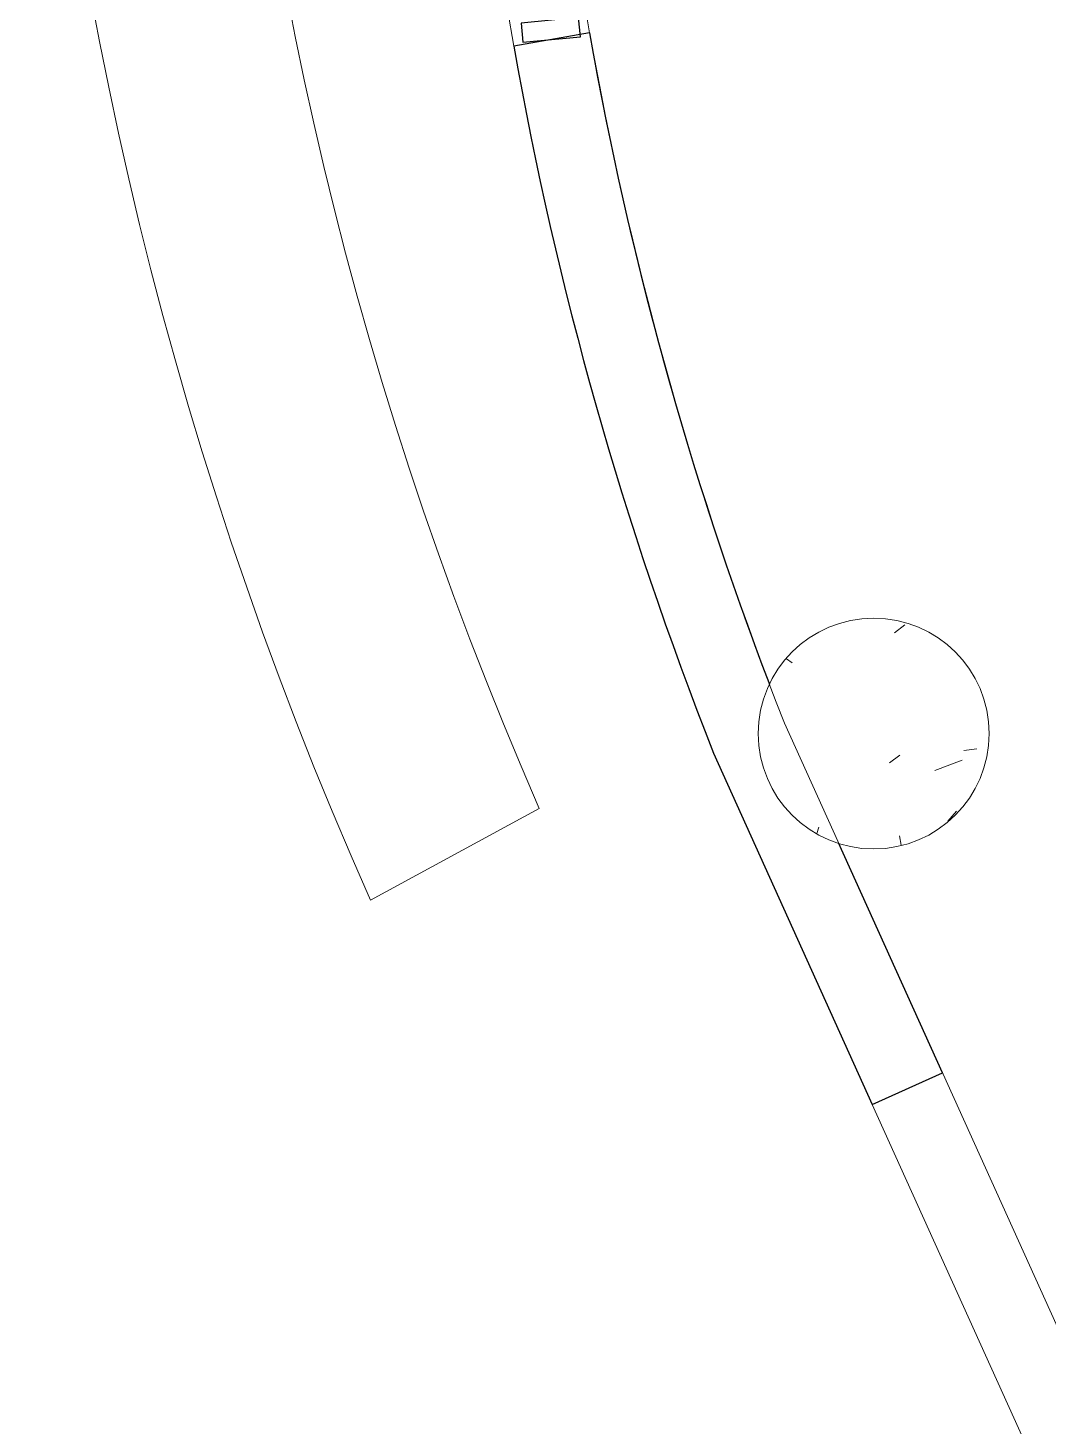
# Model space of a CAD drawing. Header units: metres. Extents: x -217 to -108, y -304 to -188.
# Drawn here: x -170.501 to -167.85, y -222.183 to -218.548 of the extents above; entities that cross this region are included whole.
import ezdxf

# ---------------------------------------------------------------- set-up
doc = ezdxf.new("R2010")
doc.units = ezdxf.units.M
for name, color, linetype, lineweight in [('A-FLOR', 192, 'Continuous', 9), ('A-GLAZ-CWMG', 51, 'Continuous', 9), ('A-WALL', 113, 'Continuous', 9), ('S-COLS', 52, 'Continuous', 9)]:
    doc.layers.add(name, color=color, linetype=linetype, lineweight=lineweight)

# ---------------------------------------------------------------- blocks, each defined once
blk = doc.blocks.new('M_Hormigón-Redondo-Pilar - 600 mm-V57-Nivel 3')
at = {"layer": 'S-COLS'}
h = blk.add_hatch(dxfattribs=at)
h.set_pattern_fill('FP_17', color=256, style=0, pattern_type=2)
h.set_pattern_definition([(50, (168.303, 220.382), (0.7288314, -0.0632911), [0.076, -0.838]), (355, (168.303, 220.382), (-0.1409327, 0.764191), [0.061, -0.671]), (100.451, (168.363, 220.377), (0.5877327, 0.700228), [0.065, -0.712]), (46.184, (168.303, 220.585), (1.0841735, -0.1685523), [0.114, -1.257]), (96.636, (168.393, 220.571), (0.9500268, 0.989415), [0.097, -1.069]), (351.184, (168.303, 220.585), (0.9499683, 0.9901036), [0.091, -1.006]), (21, (168.404, 220.535), (0.6067662, -0.4087001), [0.076, -0.838]), (326, (168.404, 220.535), (0.2472247, 0.736702), [0.061, -0.671]), (71.451, (168.455, 220.501), (0.8535199, 0.3274948), [0.065, -0.712]), (37.5, (168.303, 220.382), (0.0124776, 0.3385577), [0.034, -0.629, 0.034, -0.647, -0.673]), (37.5, (168.303, 220.382), (0.0124776, 0.3385577), [-1.343, 0.034, -0.64]), (7.5, (168.303, 220.382), (0.26703754, 0.40027984), [0.034, -0.355, 0.034, -0.614, -0.257]), (7.5, (168.303, 220.382), (0.26703754, 0.40027984), [-1.035, 0.034, -0.223]), (327.5, (168.076, 220.382), (0.54253947, -0.02312834), [0.034, -0.22, 0.034, -0.759, -1.052]), (327.5, (168.076, 220.382), (0.54253947, -0.02312834), [-1.046, 0.034, -1.018]), (317.5, (167.975, 220.382), (0.5922234, 0.1015895), [0.034, -0.297, 0.034, -0.493, -0.747]), (317.5, (167.975, 220.382), (0.5922234, 0.1015895), [-0.856, 0.034, -0.713])])
h.paths.add_polyline_path([(0, -0.3), (0.0585, -0.2942), (0.1148, -0.2772), (0.1667, -0.2494), (0.2121, -0.2121), (0.2494, -0.1667), (0.2772, -0.1148), (0.2942, -0.0585), (0.3, 0), (0.2942, 0.0585), (0.2772, 0.1148), (0.2494, 0.1667), (0.2121, 0.2121), (0.1667, 0.2494), (0.1148, 0.2772), (0.0585, 0.2942), (0, 0.3), (-0.0585, 0.2942), (-0.1148, 0.2772), (-0.1687, 0.2478), (-0.2121, 0.2121), (-0.2494, 0.1667), (-0.2772, 0.1148), (-0.2942, 0.0585), (-0.2998, -0.0016), (-0.2942, -0.0585), (-0.2772, -0.1148), (-0.2494, -0.1667), (-0.2121, -0.2121), (-0.1667, -0.2494), (-0.1148, -0.2772), (-0.0585, -0.2942), (-0.0035, -0.2997)], flags=0)
for start, end in [(360, 180), (180, 360)]:
    blk.add_arc((0, 0), 0.3, start, end, dxfattribs=at)
blk = doc.blocks.new('Montante rectangular - 50 x 150 mm-669278-Nivel 3')
at = {"layer": 'A-GLAZ-CWMG', "lineweight": 25}
for p, q in [((0, 0.075), (-0.05, 0.075)), ((-0.05, 0.075), (-0.05, -0.075)), ((0, -0.075), (0, 0.075)), ((-0.05, -0.075), (0, -0.075))]:
    blk.add_line(p, q, dxfattribs=at)

msp = doc.modelspace()

# ---------------------------------------------------------------- linework, layer by layer
at = {"layer": 'A-FLOR'}
msp.add_line((-169.6104, -220.8153), (-169.172, -220.5768), dxfattribs=at)
for centre, radius, start, end in [((-160.1897, -216.6239), 10.3111, 32.99567, 203.9847), ((-160.1804, -216.6397), 9.8158, 33.32339, 203.64672)]:
    msp.add_arc(centre, radius, start, end, dxfattribs=at)
at = {"layer": 'A-WALL', "lineweight": 25}
for p, q in [((-169.0411, -218.5603), (-169.2381, -218.595)), ((-168.7187, -220.4329), (-168.3063, -221.3465)), ((-168.124, -221.2642), (-168.3938, -220.6666)), ((-168.3063, -221.3465), (-168.124, -221.2642))]:
    msp.add_line(p, q, dxfattribs=at)
at = {"layer": 'A-WALL'}
for p, q in [((-168.5345, -220.355), (-161.7962, -235.2796)), ((-163.6108, -231.7464), (-168.3063, -221.3465))]:
    msp.add_line(p, q, dxfattribs=at)
for radius, start, end in [(9.4621, 44.86804, 189.98653), (9.2621, 186.84806, 189.98653), (9.2621, 189.98653, 201.54213), (9.4621, 189.98653, 201.57142)]:
    msp.add_arc((-159.9194, -216.9541), radius, start, end, dxfattribs=at)
at = {"layer": 'A-WALL', "lineweight": 25}
for radius, end in [(9.2621, 200.87235), (9.4621, 201.57142)]:
    msp.add_arc((-159.9194, -216.9541), radius, 189.98653, end, dxfattribs=at)

# ---------------------------------------------------------------- block references
at = {"layer": 'A-GLAZ-CWMG', "rotation": 275.4515794014018}
msp.add_blockref('Montante rectangular - 50 x 150 mm-669278-Nivel 3', (-169.1396, -218.5776), dxfattribs=at)
at = {"layer": 'S-COLS'}
msp.add_blockref('M_Hormigón-Redondo-Pilar - 600 mm-V57-Nivel 3', (-168.3027, -220.3822), dxfattribs=at)

doc.saveas('drawing.dxf')
